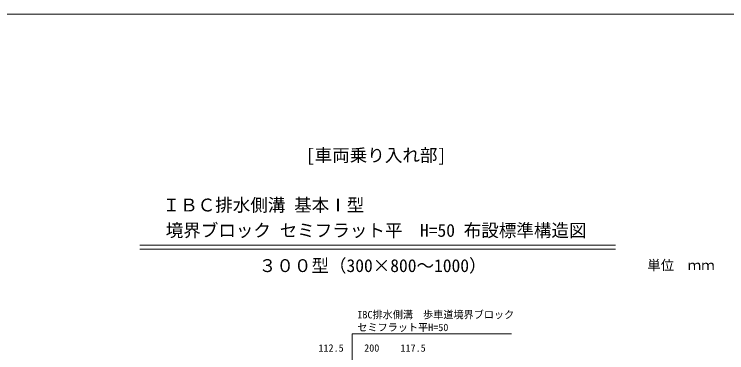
# Model space of a CAD drawing. Units: millimetres at full size; details may follow other scales. Extents: x 6872 to 78201, y -34623 to -7860.
# Drawn here: x 12572 to 15307, y -20688 to -19389 of the extents above; entities that cross this region are included whole.
import ezdxf
from ezdxf.enums import TextEntityAlignment as Align

# ---------------------------------------------------------------- set-up
doc = ezdxf.new("R2010")
doc.units = ezdxf.units.MM
doc.header["$LTSCALE"] = 16
for name, color, linetype, lineweight in [('0_2', 7, 'Continuous', 20), ('寸法引出', 7, 'Continuous', 9), ('寸法線', 7, 'Continuous', 9), ('枠', 5, 'Continuous', 5)]:
    doc.layers.add(name, color=color, linetype=linetype, lineweight=lineweight)
doc.styles.add('ＭＳ ゴシック', font='')
doc.styles.get('ＭＳ ゴシック').set_extended_font_data('MS Gothic')

msp = doc.modelspace()

# ---------------------------------------------------------------- linework, layer by layer
at = {"layer": '0_2'}
for p, q in [((13053.57, -20275.01), (14880.1, -20275.01)), ((13053.57, -20290.01), (14880.1, -20290.01))]:
    msp.add_line(p, q, dxfattribs=at)
at = {"layer": '寸法線'}
msp.add_lwpolyline([(13868.69, -20843.02), (13868.69, -20614.59), (14479.86, -20614.59)], dxfattribs=at)
at = {"layer": '枠', "lineweight": 20}
msp.add_line((8221.07, -19388.53), (16221.07, -19388.53), dxfattribs=at)

# ---------------------------------------------------------------- texts
at = {"layer": '0_2', "style": 'ＭＳ ゴシック'}
msp.add_text('[車両乗り入れ部]', height=49.37, dxfattribs=at).set_placement((13960.45, -19969.24), align=Align.BOTTOM_CENTER)
for s, height, p in [('ＩＢＣ排水側溝 基本Ⅰ型', 49.37, (13141.06, -20160.26)), ('単位\u3000ｍｍ', 37.98, (15001.34, -20381.87))]:
    msp.add_text(s, height=height, dxfattribs=at).set_placement(p, align=Align.BOTTOM_LEFT)
for s, p in [('境界ブロック セミフラット平  H=50 布設標準構造図', (13960.65, -20218.04)), ('３００型（300×800～1000）', (13947.54, -20353.28))]:
    msp.add_text(s, height=49.37, dxfattribs=at).set_placement(p, align=Align.MIDDLE_CENTER)
at = {"layer": '寸法引出', "style": 'ＭＳ ゴシック'}
for s, p in [('112.5', (13787.7, -20669.48)), ('200', (13943.92, -20669.48)), ('117.5', (14102.67, -20669.48))]:
    msp.add_text(s, height=28.48, dxfattribs=at).set_placement(p, align=Align.MIDDLE_CENTER)
at = {"layer": '寸法線', "style": 'ＭＳ ゴシック'}
for s, p in [('IBC排水側溝\u3000歩車道境界ブロック', (13888.69, -20564.4)), ('セミフラット平H=50', (13888.69, -20613.15))]:
    msp.add_text(s, height=28.48, dxfattribs=at).set_placement(p, align=Align.BOTTOM_LEFT)

doc.saveas('drawing.dxf')
